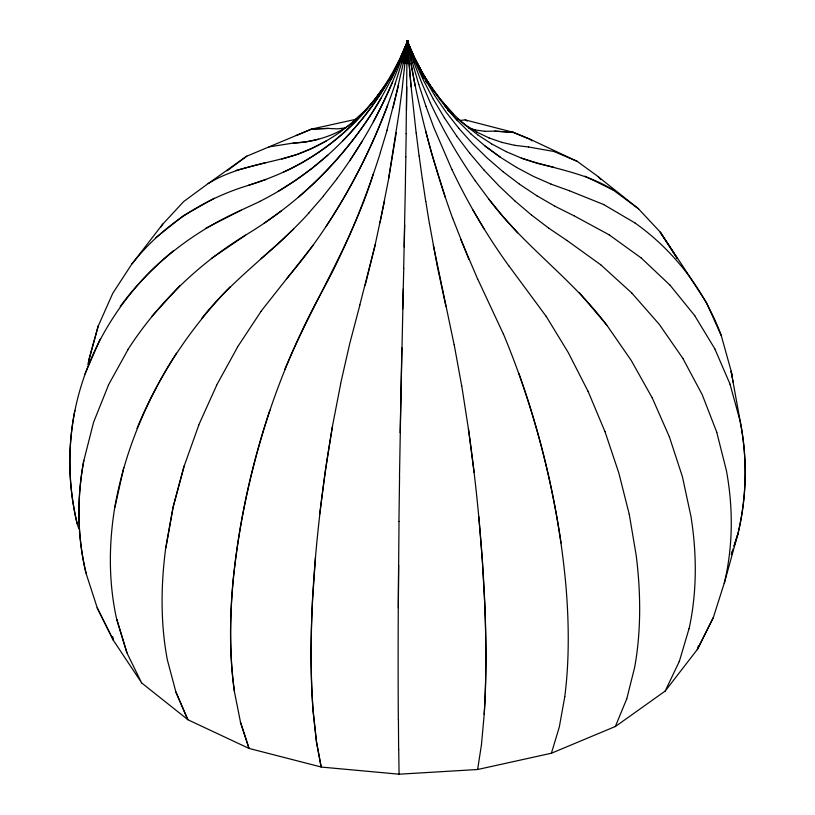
<?xml version="1.0" encoding="UTF-8"?>
<svg xmlns="http://www.w3.org/2000/svg" width="815" height="815" viewBox="0 0 815 815"><rect width="100%" height="100%" fill="white"/><g stroke="black" fill="none" stroke-linecap="round" stroke-linejoin="round"><path stroke-width="1.22" d="M398.331 719.564A394.511 8.588 -89.1 0 1 398.27 607.858L399.024 521.406M398.352 607.817L398.616 565.304M406.115 133.609L407.154 40.852L415.171 85.942M407.021 63.774L407.235 40.801L404.994 63.59M398.943 521.457L399.564 476.918M406.502 110.249L406.777 86.96M405.778 156.837L406.196 133.558M399.482 476.958L401.846 347.893M405.412 179.881L405.86 156.786M400.134 432.684L403.293 288.999M405.493 179.83L403.69 268.329M404.24 246.914L404.678 224.991M403.771 268.278L402.702 309.017M315.446 557.633L312.583 599.901A394.511 91.637 -80.3 0 0 313.225 711.658L316.495 741.63L321.11 767.047L399.156 774.199L477.672 769.503L551.398 753.233L615.325 726.501M481.482 744.319L484.212 714.368A394.511 75.041 82.1 0 0 484.731 602.642C482.144 544.389 476.551 486.29 468.421 428.558M402.396 86.553L407.327 40.77L403.211 63.071M399.452 109.607L402.488 86.522M319.674 514.133L325.389 470.112L332.408 426.418L340.68 383.794M399.544 109.577L388.663 178.291M477.61 769.564L481.533 744.258M396.263 132.611L388.755 178.251L379.994 222.729M332.5 426.377C322.659 483.804 315.649 541.741 312.491 599.942A394.511 91.637 -80.3 0 0 313.123 711.689L316.393 741.66L321.212 767.007L249.033 748.435L187.756 719.686L175.714 691.711M165.863 547.843L173.157 507.144L184.2 465.976L198.789 425.104M564.795 696.581L559.284 727.153L551.378 753.294M384.568 200.673L375.277 244.256L365.161 285.495M116.769 619.594A394.511 283.162 -43.2 0 1 114.803 507.215C124.461 452.254 146.364 400.053 176.458 353.19M114.915 507.236L123.737 467.759M340.578 383.824L349.869 343.084L359.904 304.993M375.379 244.225L359.802 305.034M393.024 107.896L403.323 63.05L407.439 40.75L400.634 61.349M398.545 85.463L386.993 130.217M626.745 698.954L634.651 667.363A394.511 221.609 61.3 0 0 636.189 555.382L629.282 514.387M401.724 62.307L407.439 40.75L401.836 62.307L395.102 83.843M184.078 465.976L173.045 507.144L165.751 547.843A394.511 233.762 -58.7 0 0 167.37 659.946L175.826 691.711L187.878 719.686L141.453 682.766M88.57 360.953L98.197 325.888M88.631 361.004L98.258 325.949L112.786 293.268L132.071 263.683M698.363 645.918L697.355 649.575L713.268 617.739L724.219 583.224M732.227 377.294A394.511 313.255 -22.5 0 0 731.106 371.212L740.152 421.141A394.511 321.996 2.6 0 1 737.84 534.049L724.28 583.285A394.511 308.804 27.2 0 0 726.42 470.663L716.742 432.245M679.262 661.627L689.032 628.701M380.371 152.374L387.105 130.206M269.897 410.22C251.784 465.151 239.111 521.875 233.294 579.445A394.511 168.44 -70.5 0 0 234.455 691.334M731.32 554.536L732.471 550.92M733.999 546.101L737.83 534.049M731.401 554.587L733.317 548.556M734.081 546.142L737.911 534.09A394.511 321.996 2.6 0 0 740.142 421.141L730.026 384.222M240.364 722.039L249.033 748.435L240.466 722.019L234.353 691.354A394.511 168.44 -70.5 0 1 233.182 579.465C243.502 480.157 272.587 382.581 320.254 294.745C345.275 249.563 364.937 201.56 380.483 152.354M395.214 83.843C371.314 154.789 335.301 222.006 286.452 278.924M405.85 46.852L407.938 40.964L401.703 55.868M373.199 174.247C351.907 242.901 312.328 303.475 284.812 369.409M387.696 105.278C371.793 147.912 350.959 188.662 325.929 226.651M108.456 385.169L93.562 422.302L83.894 460.394A394.511 313.255 -22.5 0 0 86.064 573.088M626.745 698.883L615.325 726.562L665.091 691.12M401.673 55.807L407.907 40.903L400.297 57.977L391.597 74.45M399.971 59.149L407.846 40.842L400.359 58.038M84.974 373.963L100.174 339.081M198.677 425.104L216.678 385.261M392.718 81.785C378.109 116.025 359.405 148.503 337.206 178.383M137.001 428.435C158.548 375.746 190.445 327.681 230.095 286.88M391.129 79.391L400.012 60.259L407.663 40.77C398.912 68.806 387.186 95.864 373.372 121.771M679.231 661.566L665.121 691.181L697.294 649.514L713.207 617.678M259.924 201.356C326.367 167.951 380.849 110.402 407.765 40.801C388.286 94.459 355.737 143.073 314.672 182.611C293.563 202.507 270.417 220.244 245.529 235.138C198.371 263.938 157.886 303.099 127.914 349.554M393.961 71.027L397.302 64.528M216.566 385.261L237.522 347.159M108.354 385.138L128.016 349.584M390.762 76.875C377.539 100.286 361.259 121.893 342.504 141.148M381.155 98.136C359.466 135.555 331.155 168.95 298.433 197.159M385.841 84.271L374.788 99.542M387.135 82.315L388.368 80.216M389.652 78.25L391.516 75.153M160.677 227.426L162.705 224.145L132.122 263.744C161.502 226.285 202.599 199.196 248.076 185.474C266.087 179.86 283.651 172.811 300.215 163.744C337.889 142.757 369.898 111.737 391.536 74.389M350.175 160.076L362.237 141.178M237.41 347.159L260.963 311.503M381.614 90.007C357.011 125.551 322.679 154.025 283.467 172.138M313.408 244.887L260.851 311.503M323.402 196.038L337.318 178.404M120.202 306.46C151.142 264.274 193.44 231.379 241.179 210.229M308.814 212.949L323.514 196.058M374.757 99.481L363.999 111.635L352.294 122.617M201.6 318.584C232.764 278.761 275.215 250.327 308.926 212.97M151.977 316.21L179.921 285.657M162.735 224.207L183.711 201.529L208.202 183.518M293.624 229.076L277.66 244.306L261.106 258.61M363.969 111.573L352.263 122.545L339.723 132.417M173.636 250.582C123.86 290.812 87.633 347.567 74.929 410.526A394.511 321.996 2.6 0 0 77.16 523.546M327.762 155.176L312.064 168.267L295.478 180.359L278.078 191.403M155.746 237.736L183.293 215.771L214.253 198.239M226.978 170.865L246.741 156.144L208.222 183.579C235.372 166.606 267.514 163.947 297.353 154.402C312.339 148.88 326.611 141.545 339.692 132.346M263.836 223.493L281.501 210.82M211.329 258.487L245.631 235.178M342.066 129.86L348.942 125.5M350.908 124.338L352.875 123.045M326.306 140.944L312.155 148.279L297.322 154.341L281.837 159.088M205.838 228.2L241.108 210.178L260.005 201.407M342.066 129.799C327.08 137.969 310.25 142.319 293.227 143.134M246.741 156.215L311.636 129.025L328.455 128.373M296.212 135.535L311.605 129.096L357.153 119.01M248.076 185.474L266.118 179.453M235.759 170.498L265.822 162.582M318.675 139.212L306.185 141.841L293.227 143.063L268.96 146.914M346.09 127.792L337.4 128.872L328.425 128.434L311.605 129.096M460.118 120.426L465.233 119.907L513.297 132.346L530.188 139.284L577.591 161.533L554.037 151.529M484.894 131.307L494.848 131.133L513.297 132.346M494.746 131.154L513.185 132.356L530.076 139.294L532.063 140.852M514.774 145.345L528.548 146.975M475.4 130.013L485.007 131.286M528.436 146.975L554.149 151.529M501.592 142.319L514.886 145.345M613.4 190.109C585.353 172.413 552.173 168.644 521.376 158.13M553.894 167.299L537.34 163.367L521.488 158.151L506.074 151.61M468.574 127.945L475.512 129.993M488.959 137.918L501.714 142.319M551.062 184.149L569.471 190.761M569.369 190.73L603.772 204.585M551.164 184.18L533.397 176.356L516.466 167.381M476.918 132.162L489.071 137.918M584.905 176.152L613.288 190.099L638.654 208.895L598.322 176.804L600.879 179.575M554.995 206.276L573.892 215.72M491.486 143.827L506.186 151.621M465.233 119.907L467.28 121.017M573.821 215.669L609.162 234.832M536.841 195.753L555.076 206.317M603.67 204.545L635.18 223.066M465.518 125.072L477.03 132.162M516.567 167.411L500.329 157.264L485.057 146.048M477.682 134.821L491.598 143.837M519.44 184.17L536.922 195.804M548.882 228.231L566.985 240.486M566.924 240.435L600.808 264.844M609.08 234.781L641.446 258.151M577.478 161.533L598.434 176.804M500.43 157.295L485.159 146.079L470.724 133.772M502.855 171.568L519.522 184.221M531.472 215.007L548.933 228.282M457.735 118.97L465.64 125.072M464.723 124.624L477.794 134.832M635.079 223.035C674.474 250.959 704.68 290.629 721.438 335.882M514.785 200.836L531.533 215.068M502.937 171.619L487.156 157.998L472.415 143.511L458.682 128.189M600.747 264.794L631.768 292.982M407.337 41.239C419.603 73.024 438.908 102.344 464.825 124.634M641.364 258.111L670.164 285.281M514.836 200.887L498.872 185.759L483.815 169.856M447.69 109.648L449.503 111.4M447.567 109.648L449.381 111.4M470.815 133.813L457.368 120.508L445.061 106.286M638.542 208.874L660.323 232.163L677.316 258.467M517.678 232.866L502.845 216.301L488.694 198.942L475.277 180.808M452.763 113.295L441.628 100.866L431.502 87.378M631.707 292.931L659.304 324.39L682.929 358.498M457.46 120.538C440.406 102.038 425.98 81.174 414.896 58.568M469.685 153.179L483.876 169.907M579.241 292.534L606.778 325.114L631.289 360.536L652.295 398.036M606.798 325.175C572.079 278.74 523.21 245.498 488.664 198.87M670.083 285.24L694.798 315.721M458.764 128.23L446.029 112.073L434.507 95.233M508.815 265.772L546.04 316.179M456.512 135.799L469.735 153.23M508.815 265.843C486.973 235.606 468.004 203.353 451.979 169.673M444.379 117.798L456.573 135.861M475.308 180.869C458.112 156.256 443.034 130.196 430.391 102.955M687.086 272.638L660.211 232.153L677.204 258.447M686.984 272.597L706.544 302.783L721.336 335.851L731.208 371.253A394.511 313.255 -22.5 0 1 732.328 377.325M433.947 91.219L423.871 75.286L414.988 58.599L407.235 41.198M546.04 316.118L568.259 352.549L588.023 391.271M694.716 315.68L714.898 348.922M433.325 99.257L444.44 117.859M434.589 95.284L424.157 77.761L415.029 59.709M472.934 210.015L484.344 229.321M420.53 71.934L424.289 78.535M425.542 80.736L426.785 82.936M420.418 71.934L424.167 78.535M682.878 358.437L702.214 394.684L716.803 432.296M422.394 72.912L414.366 57.508L407.439 41.249L409.731 48.513M433.386 99.308L423.403 80.227L414.641 60.819M97.148 607.847L113.285 640.183L141.566 682.776L126.865 652.764L116.769 619.594M477.6 278.801L503.364 333.997M413.786 57.651L415.823 62.042M413.674 57.651L415.711 62.042M451.979 169.744L433.825 127.578L425.888 106.093M477.57 278.862L460.638 239.203M652.265 397.975L669.441 436.993M421.569 82.509L430.422 103.016M714.826 348.871L730.108 384.272M415.11 59.75L407.154 41.157L414.703 60.88M588.023 391.2L604.975 431.655M468.91 259.414L452.733 218.43M503.395 333.936C531.278 400.858 550.441 471.284 561.046 542.984M413.776 61.838L421.589 82.57M452.702 218.491C434.466 168.053 420.408 116.107 410.852 63.325M604.975 431.593L618.819 472.965L629.282 514.459M518.788 373.158C543.004 441.445 559.253 512.604 565.834 584.793A394.511 153.556 72.6 0 1 564.764 696.652M418.767 84.434L425.888 106.154M669.41 436.932L682.41 476.704L690.967 516.445A394.511 274.563 46.7 0 1 689.062 628.762M413.806 61.899L407.062 41.035L412.482 62.765M445.214 197.189L431.644 153.363L425.634 130.96M78.648 528.263L77.089 523.505A394.511 321.996 2.6 0 1 74.858 410.475M116.881 619.604L126.977 652.784M412.482 62.694L418.767 84.505M445.937 306.46L437.319 266.352L429.454 223.534M454.149 344.837L433.315 245.203M454.21 344.776L461.677 385.801M112.715 636.535L113.387 640.213L97.25 607.878L85.972 573.057A394.511 313.255 -22.5 0 1 83.802 460.363M425.797 201.387L429.393 223.595M407.765 41.198L408.325 44.723L407.673 41.239M461.728 385.74L468.37 428.619L474.106 472.506M422.364 178.852L425.736 201.448M419.165 156.022L422.302 178.913M416.21 132.998L419.104 156.083M416.159 133.059L411.117 86.736L407.154 40.852L411.055 86.798M478.792 516.69L482.337 560.343L484.68 602.692A394.511 75.041 82.1 0 1 484.161 714.429M398.718 749.219L399.075 774.25M398.413 719.513L398.637 749.26M732.736 379.77A394.511 313.255 -22.5 0 1 733.123 382.215M87.898 364.57A394.511 308.804 27.2 0 1 88.346 362.155M412.39 54.198L407.561 41.249L412.278 54.198"/></g></svg>
